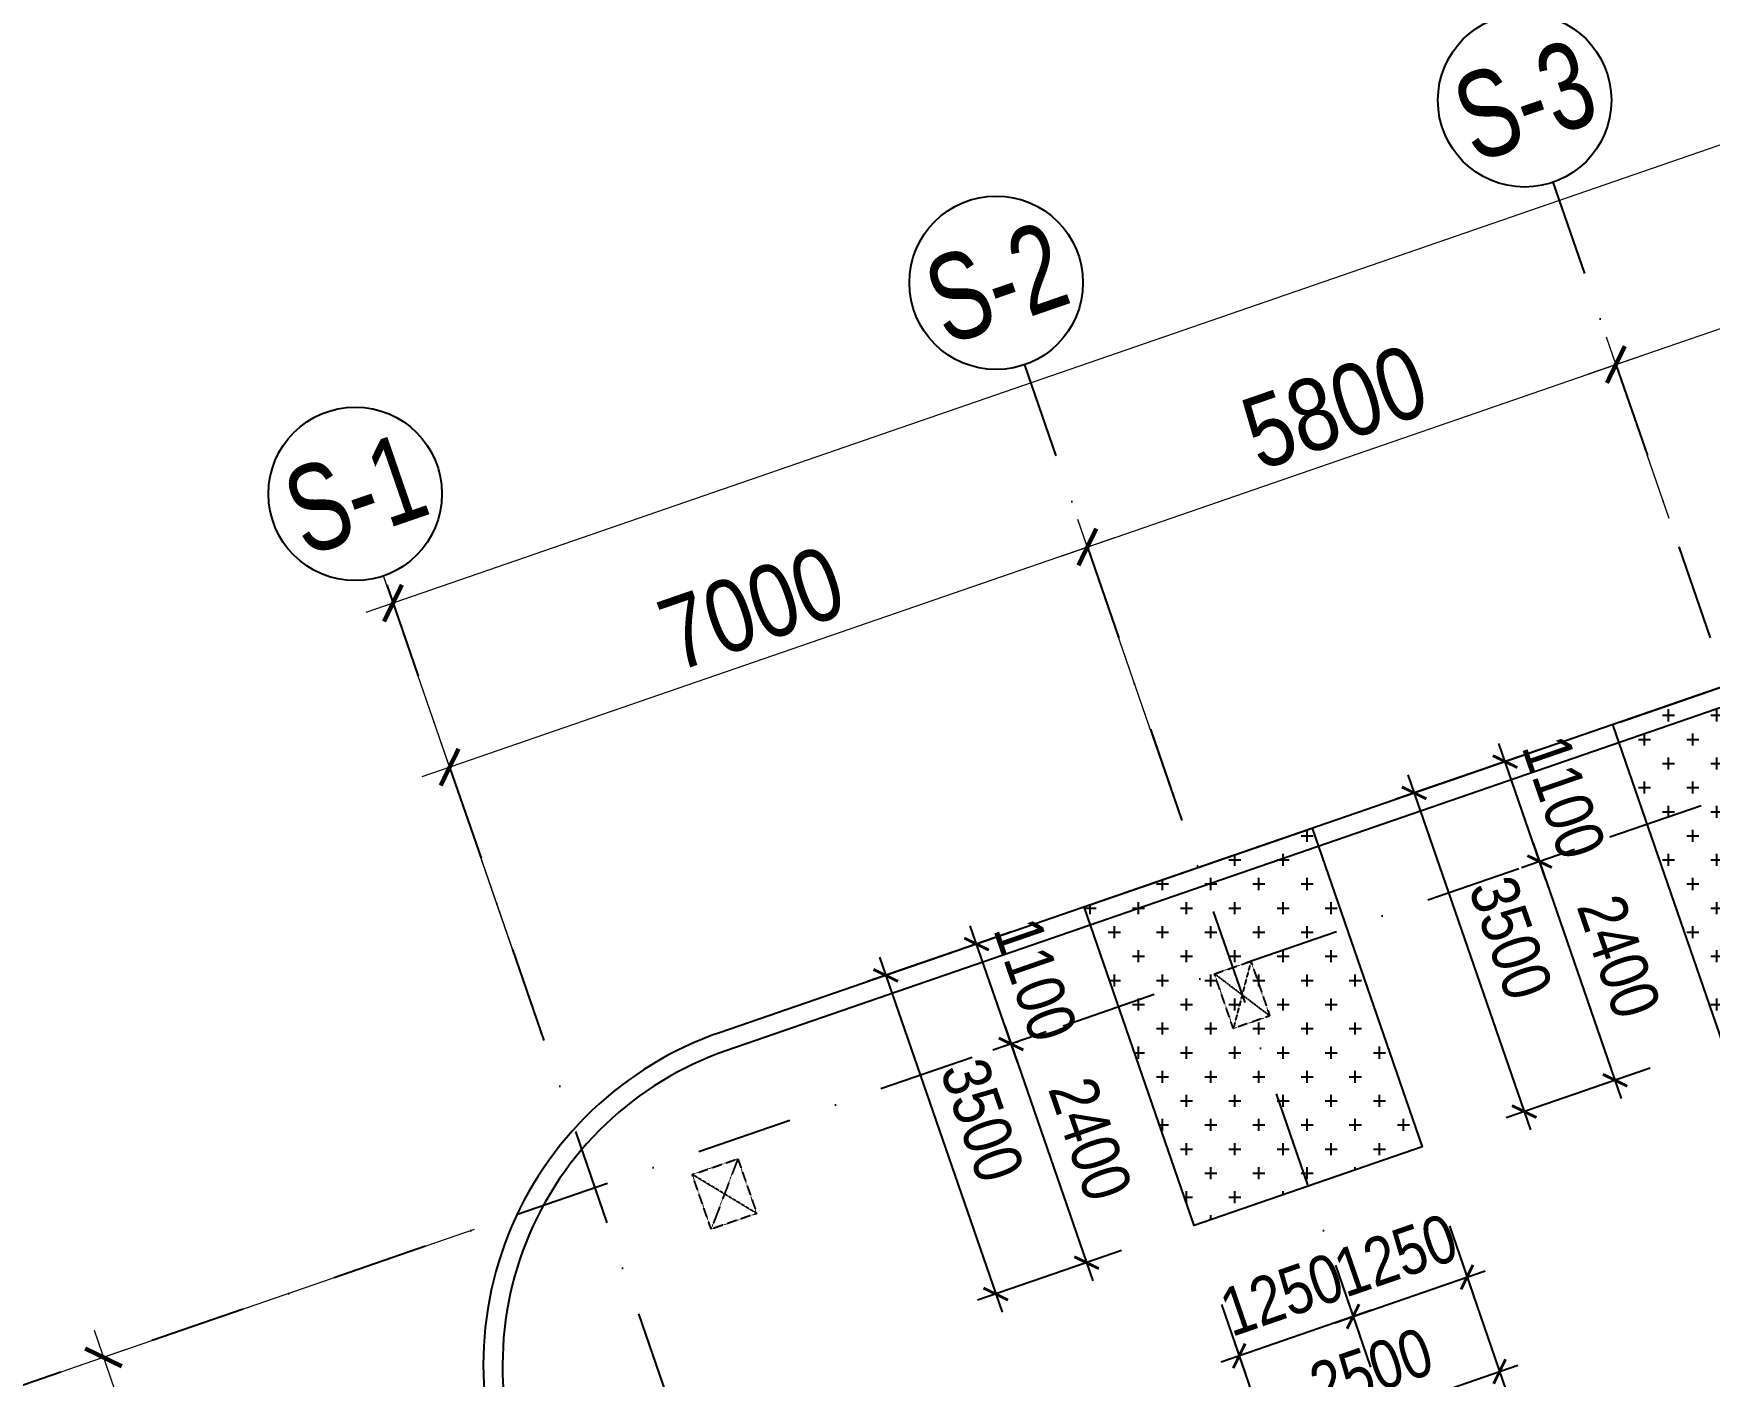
# Model space of a CAD drawing. Header units: millimetres. Extents: x -159515 to 1327256, y -225156 to 138737.
# Drawn here: x 992475 to 1009861, y 555 to 14488 of the extents above; entities that cross this region are included whole.
import ezdxf
from ezdxf.enums import TextEntityAlignment as Align

# ---------------------------------------------------------------- set-up
doc = ezdxf.new("R2010")
doc.units = ezdxf.units.MM
doc.header["$MEASUREMENT"] = 0
for name, pattern in [('DASHDOT', [1, 0.5, -0.25, 0, -0.25]), ('DASHED', [4.5, 3, -1.5]), ('ST_MBDV Cot vach 220805$0$HIDDEN', [0.375, 0.25, -0.125])]:
    doc.linetypes.add(name, pattern=pattern)
for name, color, linetype in [('ccu11-Khuat', 9, 'DASHED'), ('KC2-DIM', 251, 'Continuous'), ('KC2-HATCH', 252, 'Continuous'), ('KT-Luoi truc South Tower', 8, 'DASHDOT'), ('ST_MBDV Cot vach 220805$0$AUDIT_I_220805193045-1', 50, 'Continuous'), ('ST_MBDV Cot vach 220805$0$AUDIT_I_220805193045-5', 6, 'Continuous')]:
    doc.layers.add(name, color=color, linetype=linetype)
doc.layers.add('KT-Kich thuoc', color=159, linetype='Continuous', lineweight=18)
doc.styles.add('Arial Narrow', font='ARIALN.TTF')
doc.styles.add('ST_MBDV Cot vach 220805$0$HBA-Text', font='GOTHIC.TTF')
doc.dimstyles.new('ccu12-200', dxfattribs={"dimscale": 200, "dimtxt": 2.5, "dimasz": 1, "dimexe": 1, "dimexo": 2, "dimgap": 1, "dimtad": 1, "dimdec": 0, "dimrnd": 5, "dimdsep": 46, "dimtxsty": 'Arial Narrow', "dimblk": 'ARCHTICK', "dimcen": -1, "dimdle": 1, "dimclrd": 256, "dimclre": 256, "dimclrt": 3, "dimadec": 0, "dimazin": 2, "dimtfac": 0.1, "dimtdec": 0, "dimtmove": 0, "dimatfit": 1, "dimldrblk": 'ARCHTICK', "dimfxl": 1, "dimtvp": 0.833333, "dimtolj": 1, "dimtzin": 12, "dimarcsym": 0})
doc.dimstyles.new('CCU_1-300', dxfattribs={"dimscale": 300, "dimtxt": 2.5, "dimasz": 1, "dimexe": 1, "dimexo": 2, "dimgap": 0.5, "dimtad": 1, "dimdec": 0, "dimdsep": 46, "dimtxsty": 'Arial Narrow', "dimblk": 'ARCHTICK', "dimcen": -1, "dimdle": 1, "dimclrd": 256, "dimclre": 256, "dimclrt": 3, "dimadec": 0, "dimazin": 2, "dimtfac": 0.1, "dimtdec": 0, "dimtix": 1, "dimtmove": 2, "dimatfit": 1, "dimfxl": 1, "dimtvp": 0.833333, "dimtolj": 1, "dimtzin": 12, "dimarcsym": 0})
pattern_1 = [(0, (-876875.3, 22163.94), (250, 250), [125, -375]), (90, (-876812.8, 22101.44), (-250, 250), [125, -375])]

# ---------------------------------------------------------------- blocks, each defined once
blk = doc.blocks.new('_ArchTick')
at = {"color": 0, "const_width": 0.15}
blk.add_lwpolyline([(-0.5, -0.5), (0.5, 0.5)], dxfattribs=at)
blk = doc.blocks.new('*D422')
at = {"layer": 'Defpoints', "color": 0, "transparency": 16777216}
for p in [(-107244, 41911, 0), (-103322, 33214, 0), (-108556, 31407)]:
    blk.add_point(p, dxfattribs=at)
at = {"layer": 'KT-Kich thuoc', "lineweight": -2, "transparency": 16777216}
for p, q in [((-107811, 41715), (-111940, 40289)), ((-111755, 40671), (-108459, 31124)), ((-103889, 33019), (-108840, 31309))]:
    blk.add_line(p, q, dxfattribs=at)
at = {"layer": 'KT-Kich thuoc', "lineweight": -2, "transparency": 16777216, "xscale": 300, "yscale": 300, "zscale": 300}
for p, rotation in [((-111657, 40387), 109.0471379637702), ((-108556, 31407), 289.0471379637702)]:
    blk.add_blockref('_ArchTick', p, dxfattribs=dict(at, rotation=rotation))
at = {"layer": 'KT-Kich thuoc', "color": 3, "transparency": 16777216, "insert": (-109603, 36071), "char_height": 750, "attachment_point": 5, "rotation": 289.0471, "style": 'Arial Narrow'}
blk.add_mtext('\\A1;9500', dxfattribs=at)
blk = doc.blocks.new('ST_MBDV Cot vach 220805$0$GRID-SYM-flat-103')
at = {"layer": 'ST_MBDV Cot vach 220805$0$AUDIT_I_220805193045-1'}
blk.add_circle((0, 0, 0), 900, dxfattribs=at)
at = {"layer": 'ST_MBDV Cot vach 220805$0$AUDIT_I_220805193045-1', "style": 'ST_MBDV Cot vach 220805$0$HBA-Text'}
blk.add_attdef('GRID', text='', height=900, rotation=19.0471, dxfattribs=at).set_placement((0, 0, 0), align=Align.MIDDLE_CENTER)
blk = doc.blocks.new('*D430')
at = {"layer": 'Defpoints', "color": 0, "transparency": 16777216}
for p in [(-110864, 40661, 0), (-91942, -3636), (-97678, -5616)]:
    blk.add_point(p, dxfattribs=at)
at = {"layer": 'KT-Kich thuoc', "lineweight": -2, "transparency": 16777216}
for p, q in [((-111431, 40465), (-113642, 39702)), ((-113456, 40083), (-97581, -5900)), ((-92509, -3831), (-97962, -5714))]:
    blk.add_line(p, q, dxfattribs=at)
at = {"layer": 'KT-Kich thuoc', "lineweight": -2, "transparency": 16777216, "xscale": 300, "yscale": 300, "zscale": 300}
for p, rotation in [((-113358, 39800), 109.0471379637702), ((-97678, -5616), 289.0471379637702)]:
    blk.add_blockref('_ArchTick', p, dxfattribs=dict(at, rotation=rotation))
at = {"layer": 'KT-Kich thuoc', "color": 3, "transparency": 16777216, "insert": (-105015, 17266), "char_height": 750, "attachment_point": 5, "rotation": 289.0471, "style": 'Arial Narrow'}
blk.add_mtext('\\A1;48047', dxfattribs=at)
blk = doc.blocks.new('*D436')
at = {"layer": 'Defpoints', "color": 0, "transparency": 16777216}
for p in [(-52359, 62652), (-108654, 48212), (-107112, 43748, 0)]:
    blk.add_point(p, dxfattribs=at)
at = {"layer": 'KT-Kich thuoc', "lineweight": -2, "transparency": 16777216}
for p, q in [((-52555, 63219), (-53998, 67400)), ((-53617, 67214), (-108937, 48114)), ((-107308, 44315), (-108751, 48496))]:
    blk.add_line(p, q, dxfattribs=at)
at = {"layer": 'KT-Kich thuoc', "lineweight": -2, "transparency": 16777216, "xscale": 300, "yscale": 300, "zscale": 300}
for p, rotation in [((-53900, 67116), 19.04771637789532), ((-108654, 48212), 199.0477163778953)]:
    blk.add_blockref('_ArchTick', p, dxfattribs=dict(at, rotation=rotation))
at = {"layer": 'KT-Kich thuoc', "color": 3, "transparency": 16777216, "insert": (-78140, 59662), "char_height": 750, "attachment_point": 5, "rotation": 19.0477, "style": 'Arial Narrow'}
blk.add_mtext('\\A1;57925', dxfattribs=at)
blk = doc.blocks.new('*D437')
at = {"layer": 'Defpoints', "color": 0, "transparency": 16777216}
for p in [(-101450, 48795), (-100280, 45407), (-106897, 43123)]:
    blk.add_point(p, dxfattribs=at)
at = {"layer": 'KT-Kich thuoc', "lineweight": -2, "transparency": 16777216}
for p, q in [((-100476, 45974), (-101548, 49079)), ((-108350, 46413), (-101166, 48893)), ((-107092, 43690), (-108164, 46794))]:
    blk.add_line(p, q, dxfattribs=at)
for p, xscale, yscale, zscale, rotation in [((-101450, 48795), 300, 300, 300, 19.04713796427213), ((-108066, 46511), 300.0000000000001, 300.0000000000001, 300.0000000000001, 199.0471379642721)]:
    blk.add_blockref('_ArchTick', p, dxfattribs=dict(at, xscale=xscale, yscale=yscale, zscale=zscale, rotation=rotation))
at = {"layer": 'KT-Kich thuoc', "color": 3, "transparency": 16777216, "insert": (-104932, 48157), "char_height": 750, "attachment_point": 5, "rotation": 19.0471, "style": 'Arial Narrow'}
blk.add_mtext('\\A1;7000', dxfattribs=at)
blk = doc.blocks.new('*D438')
at = {"layer": 'Defpoints', "color": 0, "transparency": 16777216}
for p in [(-95967, 50688), (-95220, 48523), (-100280, 45407)]:
    blk.add_point(p, dxfattribs=at)
at = {"layer": 'KT-Kich thuoc', "lineweight": -2, "transparency": 16777216}
for p, q in [((-95415, 49090), (-96065, 50972)), ((-101733, 48697), (-95684, 50786)), ((-100476, 45974), (-101548, 49079))]:
    blk.add_line(p, q, dxfattribs=at)
for p, xscale, yscale, zscale, rotation in [((-95967, 50688), 300, 300, 300, 19.04713796427213), ((-101450, 48795), 300.0000000000001, 300.0000000000001, 300.0000000000001, 199.0471379642721)]:
    blk.add_blockref('_ArchTick', p, dxfattribs=dict(at, xscale=xscale, yscale=yscale, zscale=zscale, rotation=rotation))
at = {"layer": 'KT-Kich thuoc', "color": 3, "transparency": 16777216, "insert": (-98882, 50245), "char_height": 750, "attachment_point": 5, "rotation": 19.0471, "style": 'Arial Narrow'}
blk.add_mtext('\\A1;5800', dxfattribs=at)
blk = doc.blocks.new('*D439')
at = {"layer": 'Defpoints', "color": 0, "transparency": 16777216}
for p in [(-90485, 52581), (-89737, 50415), (-95220, 48523)]:
    blk.add_point(p, dxfattribs=at)
at = {"layer": 'KT-Kich thuoc', "lineweight": -2, "transparency": 16777216}
for p, q in [((-89933, 50983), (-90583, 52864)), ((-96251, 50590), (-90201, 52679)), ((-95415, 49090), (-96065, 50972))]:
    blk.add_line(p, q, dxfattribs=at)
for p, xscale, yscale, zscale, rotation in [((-90485, 52581), 300, 300, 300, 19.04713796427213), ((-95967, 50688), 300.0000000000001, 300.0000000000001, 300.0000000000001, 199.0471379642721)]:
    blk.add_blockref('_ArchTick', p, dxfattribs=dict(at, xscale=xscale, yscale=yscale, zscale=zscale, rotation=rotation))
at = {"layer": 'KT-Kich thuoc', "color": 3, "transparency": 16777216, "insert": (-93400, 52138), "char_height": 750, "attachment_point": 5, "rotation": 19.0471, "style": 'Arial Narrow'}
blk.add_mtext('\\A1;5800', dxfattribs=at)
blk = doc.blocks.new('*U481')
at = {"color": 6, "linetype": 'ST_MBDV Cot vach 220805$0$HIDDEN', "ltscale": 10}
for p, q in [((-75, 125), (-475, -475)), ((-75, -475), (-475, 125))]:
    blk.add_line(p, q, dxfattribs=at)
blk.add_lwpolyline([(-475, -475), (-75, -475), (-75, 125), (-475, 125)], close=True, dxfattribs=at)
blk = doc.blocks.new('*U464')
at = {"color": 6, "linetype": 'ST_MBDV Cot vach 220805$0$HIDDEN', "ltscale": 10}
for p, q in [((25, 125), (-475, -475)), ((25, -475), (-475, 125))]:
    blk.add_line(p, q, dxfattribs=at)
blk.add_lwpolyline([(-475, -475), (25, -475), (25, 125), (-475, 125)], close=True, dxfattribs=at)
blk = doc.blocks.new('MBCV-T39')
at = {"layer": 'ST_MBDV Cot vach 220805$0$AUDIT_I_220805193045-5', "linetype": 'ByBlock', "xscale": -1.000000000000001, "rotation": 199.0471379540016}
for name, p in [('*U481', (-86255, 17002)), ('*U464', (-91672, 14920))]:
    blk.add_blockref(name, p, dxfattribs=at)
blk = doc.blocks.new('mbkc-t39')
at = {"layer": 'KC2-HATCH'}
h = blk.add_hatch(dxfattribs=at)
h.set_pattern_fill('CROSS', color=256, scale=1000)
h.set_pattern_definition(pattern_1)
edge = h.paths.add_edge_path()
edge.add_line((-52855, 29507), (-50564, 30299))
edge.add_line((-50564, 30299), (-49423, 26993))
edge.add_line((-49423, 26993), (-51786, 26177))
edge.add_line((-51786, 26177), (-52927, 29484))
h = blk.add_hatch(dxfattribs=at)
h.set_pattern_fill('CROSS', color=256, scale=1000)
h.set_pattern_definition(pattern_1)
edge = h.paths.add_edge_path()
edge.add_line((-56047, 28406), (-54905, 25101))
edge.add_line((-54905, 25101), (-57268, 24285))
edge.add_line((-57268, 24285), (-58410, 27591))
edge.add_line((-58410, 27591), (-56047, 28407))
at = {"elevation": 0}
for points in [[(-26286, 27544), (-26287, 27544), (-28875, 34908, 0.338337), (-32749, 36444), (-62185, 26289, 0.459457), (-64225, 21139), (-55456, 6813, 0.279689), (-50490, 5781), (-27772, 13619, 0.204279), (-27706, 13740), (-27482, 14770, -0.275412), (-26755, 15571), (-22342, 17089, -0.414195), (-21181, 16524), (-12852, -7567, 0.319754), (-8032, -11000), (37106, -11000, 0.36531), (42072, -6689, 0.102434), (42063, -5068), (39621, 6403, 0.132611), (38155, 9202, 0.066499), (37024, 10116, 0.137615), (34943, 10700), (9300, 10700)], [(-26221, 27355), (-26409, 27290), (-29057, 34822, 0.336124), (-32689, 36253), (-62119, 26100, 0.458894), (-64051, 21238), (-55300, 6941, 0.278184), (-50556, 5970), (-27901, 13786), (-27678, 14811, -0.274307), (-26816, 15761), (-22407, 17278, -0.414153), (-20992, 16589), (-12663, -7501, 0.319754), (-8032, -10800), (37104, -10800, 0.365478), (41875, -6654, 0.102721), (41867, -5109), (39426, 6361, 0.13252), (38009, 9065, 0.066443), (36920, 9945, 0.137615), (34943, 10500), (9300, 10500)]]:
    blk.add_lwpolyline(points, format="xyb", dxfattribs=at)
for points in [[(-52855, 29507), (-50564, 30299), (-49423, 26993), (-51786, 26177), (-52927, 29484)], [(-56047, 28406), (-54905, 25101), (-57268, 24285), (-58410, 27591), (-56047, 28407)]]:
    blk.add_lwpolyline(points, dxfattribs=at)
at = {"layer": 'ccu11-Khuat'}
blk.add_blockref('MBCV-T39', (29800, 9600, 0), dxfattribs=at)
blk = doc.blocks.new('*D624')
at = {"layer": 'Defpoints', "color": 0, "transparency": 16777216}
for p in [(1007032, 2495), (1005850, 2087), (1007346, 1585)]:
    blk.add_point(p, dxfattribs=at)
at = {"layer": 'KC2-DIM', "lineweight": -2, "transparency": 16777216}
for p, q in [((1007163, 2117), (1007412, 1396)), ((1005975, 1111), (1007535, 1650)), ((1005981, 1709), (1006230, 988))]:
    blk.add_line(p, q, dxfattribs=at)
at = {"layer": 'KC2-DIM', "lineweight": -2, "transparency": 16777216, "xscale": 200, "yscale": 200, "zscale": 200}
for p, rotation in [((1007346, 1585), 19.04713795400159), ((1006164, 1177), 199.0471379540016)]:
    blk.add_blockref('_ArchTick', p, dxfattribs=dict(at, rotation=rotation))
at = {"layer": 'KC2-DIM', "color": 3, "transparency": 16777216, "insert": (1006607, 1811), "char_height": 500, "attachment_point": 5, "rotation": 19.0471, "style": 'Arial Narrow'}
blk.add_mtext('\\A1;1250', dxfattribs=at)
blk = doc.blocks.new('*D625')
at = {"layer": 'Defpoints', "color": 0, "transparency": 16777216}
for p in [(1005850, 2087), (1004669, 1680), (1004983, 769)]:
    blk.add_point(p, dxfattribs=at)
at = {"layer": 'KC2-DIM', "lineweight": -2, "transparency": 16777216}
for p, q in [((1005981, 1709), (1006230, 988)), ((1006354, 1242), (1004794, 704)), ((1004799, 1301), (1005049, 580))]:
    blk.add_line(p, q, dxfattribs=at)
at = {"layer": 'KC2-DIM', "lineweight": -2, "transparency": 16777216, "xscale": 200, "yscale": 200, "zscale": 200}
for p, rotation in [((1006164, 1177), 19.04713795408392), ((1004983, 769), 199.047137954084)]:
    blk.add_blockref('_ArchTick', p, dxfattribs=dict(at, rotation=rotation))
at = {"layer": 'KC2-DIM', "color": 3, "transparency": 16777216, "insert": (1005425, 1403), "char_height": 500, "attachment_point": 5, "rotation": 19.0471, "style": 'Arial Narrow'}
blk.add_mtext('\\A1;1250', dxfattribs=at)
blk = doc.blocks.new('*D626')
at = {"layer": 'Defpoints', "color": 0, "transparency": 16777216}
for p in [(1007164, 2112), (1004801, 1296), (1007684, 606)]:
    blk.add_point(p, dxfattribs=at)
at = {"layer": 'KC2-DIM', "lineweight": -2, "transparency": 16777216}
for p, q in [((1007295, 1734), (1007749, 417)), ((1004932, 918), (1005386, -399)), ((1005132, -275), (1007873, 672))]:
    blk.add_line(p, q, dxfattribs=at)
at = {"layer": 'KC2-DIM', "lineweight": -2, "transparency": 16777216, "xscale": 200, "yscale": 200, "zscale": 200}
for p, rotation in [((1007684, 606), 19.04713795399563), ((1005321, -209), 199.0471379539956)]:
    blk.add_blockref('_ArchTick', p, dxfattribs=dict(at, rotation=rotation))
at = {"layer": 'KC2-DIM', "color": 3, "transparency": 16777216, "insert": (1006354, 629), "char_height": 500, "attachment_point": 5, "rotation": 19.0471, "style": 'Arial Narrow'}
blk.add_mtext('\\A1;2500', dxfattribs=at)
blk = doc.blocks.new('*D627')
at = {"layer": 'Defpoints', "color": 0, "transparency": 16777216}
for p in [(1002999, 5297), (1002258, 5041), (1003358, 4260)]:
    blk.add_point(p, dxfattribs=at)
at = {"layer": 'KC2-DIM', "lineweight": -2, "transparency": 16777216}
for p, q in [((1002682, 3815), (1002193, 5231)), ((1002621, 5167), (1002069, 4976)), ((1002979, 4129), (1002427, 3939))]:
    blk.add_line(p, q, dxfattribs=at)
at = {"layer": 'KC2-DIM', "lineweight": -2, "transparency": 16777216, "xscale": 200, "yscale": 200, "zscale": 200}
for p, rotation in [((1002258, 5041), 109.047137955256), ((1002616, 4004), 289.047137955256)]:
    blk.add_blockref('_ArchTick', p, dxfattribs=dict(at, rotation=rotation))
at = {"layer": 'KC2-DIM', "color": 3, "transparency": 16777216, "insert": (1002868, 4671), "char_height": 500, "attachment_point": 5, "rotation": 289.0471, "style": 'Arial Narrow'}
blk.add_mtext('\\A1;1100', dxfattribs=at)
blk = doc.blocks.new('*D628')
at = {"layer": 'Defpoints', "color": 0, "transparency": 16777216}
for p in [(1003358, 4260), (1004141, 1991), (1003400, 1735)]:
    blk.add_point(p, dxfattribs=at)
at = {"layer": 'KC2-DIM', "lineweight": -2, "transparency": 16777216}
for p, q in [((1002551, 4193), (1003465, 1546)), ((1002979, 4129), (1002427, 3939)), ((1003763, 1861), (1003211, 1670))]:
    blk.add_line(p, q, dxfattribs=at)
at = {"layer": 'KC2-DIM', "lineweight": -2, "transparency": 16777216, "xscale": 200, "yscale": 200, "zscale": 200}
for p, rotation in [((1002616, 4004), 109.0471379540019), ((1003400, 1735), 289.0471379540019)]:
    blk.add_blockref('_ArchTick', p, dxfattribs=dict(at, rotation=rotation))
at = {"layer": 'KC2-DIM', "color": 3, "transparency": 16777216, "insert": (1003438, 3018), "char_height": 500, "attachment_point": 5, "rotation": 289.0471, "style": 'Arial Narrow'}
blk.add_mtext('\\A1;2400', dxfattribs=at)
blk = doc.blocks.new('*D629')
at = {"layer": 'Defpoints', "color": 0, "transparency": 16777216}
for p in [(1002621, 5167), (1003763, 1861), (1002457, 1410)]:
    blk.add_point(p, dxfattribs=at)
at = {"layer": 'KC2-DIM', "lineweight": -2, "transparency": 16777216}
for p, q in [((1002243, 5036), (1001127, 4651)), ((1001250, 4905), (1002522, 1221)), ((1003385, 1730), (1002268, 1345))]:
    blk.add_line(p, q, dxfattribs=at)
at = {"layer": 'KC2-DIM', "lineweight": -2, "transparency": 16777216, "xscale": 200, "yscale": 200, "zscale": 200}
for p, rotation in [((1001316, 4716), 109.0471379540036), ((1002457, 1410), 289.0471379540037)]:
    blk.add_blockref('_ArchTick', p, dxfattribs=dict(at, rotation=rotation))
at = {"layer": 'KC2-DIM', "color": 3, "transparency": 16777216, "insert": (1002317, 3212), "char_height": 500, "attachment_point": 5, "rotation": 289.0471, "style": 'Arial Narrow'}
blk.add_mtext('\\A1;3500', dxfattribs=at)
blk = doc.blocks.new('*D633')
at = {"layer": 'Defpoints', "color": 0, "transparency": 16777216}
for p in [(1008482, 7190), (1007741, 6934), (1008840, 6152)]:
    blk.add_point(p, dxfattribs=at)
at = {"layer": 'KC2-DIM', "lineweight": -2, "transparency": 16777216}
for p, q in [((1008104, 7060), (1007552, 6869)), ((1008164, 5708), (1007675, 7123)), ((1008462, 6022), (1007910, 5831))]:
    blk.add_line(p, q, dxfattribs=at)
at = {"layer": 'KC2-DIM', "lineweight": -2, "transparency": 16777216, "xscale": 200, "yscale": 200, "zscale": 200}
for p, rotation in [((1007741, 6934), 109.047137955256), ((1008099, 5897), 289.047137955256)]:
    blk.add_blockref('_ArchTick', p, dxfattribs=dict(at, rotation=rotation))
at = {"layer": 'KC2-DIM', "color": 3, "transparency": 16777216, "insert": (1008350, 6564), "char_height": 500, "attachment_point": 5, "rotation": 289.0471, "style": 'Arial Narrow'}
blk.add_mtext('\\A1;1100', dxfattribs=at)
blk = doc.blocks.new('*D634')
at = {"layer": 'Defpoints', "color": 0, "transparency": 16777216}
for p in [(1008840, 6152), (1009623, 3884), (1008882, 3628)]:
    blk.add_point(p, dxfattribs=at)
at = {"layer": 'KC2-DIM', "lineweight": -2, "transparency": 16777216}
for p, q in [((1008034, 6086), (1008947, 3439)), ((1008462, 6022), (1007910, 5831)), ((1009245, 3753), (1008693, 3563))]:
    blk.add_line(p, q, dxfattribs=at)
at = {"layer": 'KC2-DIM', "lineweight": -2, "transparency": 16777216, "xscale": 200, "yscale": 200, "zscale": 200}
for p, rotation in [((1008099, 5897), 109.047137954002), ((1008882, 3628), 289.047137954002)]:
    blk.add_blockref('_ArchTick', p, dxfattribs=dict(at, rotation=rotation))
at = {"layer": 'KC2-DIM', "color": 3, "transparency": 16777216, "insert": (1008921, 4911), "char_height": 500, "attachment_point": 5, "rotation": 289.0471, "style": 'Arial Narrow'}
blk.add_mtext('\\A1;2400', dxfattribs=at)
blk = doc.blocks.new('*D635')
at = {"layer": 'Defpoints', "color": 0, "transparency": 16777216}
for p in [(1008104, 7060), (1009245, 3753), (1007940, 3303)]:
    blk.add_point(p, dxfattribs=at)
at = {"layer": 'KC2-DIM', "lineweight": -2, "transparency": 16777216}
for p, q in [((1007726, 6929), (1006609, 6544)), ((1006733, 6798), (1008005, 3114)), ((1008867, 3623), (1007751, 3237))]:
    blk.add_line(p, q, dxfattribs=at)
at = {"layer": 'KC2-DIM', "lineweight": -2, "transparency": 16777216, "xscale": 200, "yscale": 200, "zscale": 200}
for p, rotation in [((1006798, 6609), 109.0471379540036), ((1007940, 3303), 289.0471379540037)]:
    blk.add_blockref('_ArchTick', p, dxfattribs=dict(at, rotation=rotation))
at = {"layer": 'KC2-DIM', "color": 3, "transparency": 16777216, "insert": (1007799, 5104), "char_height": 500, "attachment_point": 5, "rotation": 289.0471, "style": 'Arial Narrow'}
blk.add_mtext('\\A1;3500', dxfattribs=at)
blk = doc.blocks.new('Asix South Tower')
at = {"layer": 'KT-Luoi truc South Tower', "ltscale": 2000}
for p, q in [((-45928.1, 63080), (-113358.3, 39799.9)), ((-96619.8, 52578.2), (-78454.5, -37)), ((-102102.2, 50685.3), (-83937, -1929.8)), ((-108719, 48400.9), (-90553.7, -4214.3))]:
    blk.add_line(p, q, dxfattribs=at)
at = {"layer": 'KT-Kich thuoc'}
ref = blk.add_blockref('ST_MBDV Cot vach 220805$0$GRID-SYM-flat-103', (-96913.5, 53428.9), dxfattribs=at)
ref.add_attrib('GRID', 'S-3', dxfattribs={"layer": 'ST_MBDV Cot vach 220805$0$AUDIT_I_220805193045-1', "height": 900, "rotation": 19, "style": 'ST_MBDV Cot vach 220805$0$HBA-Text', "width": 0.75}).set_placement((-96913.5, 53428.9, 0), align=Align.MIDDLE_CENTER)
ref = blk.add_blockref('ST_MBDV Cot vach 220805$0$GRID-SYM-flat-103', (-102396, 51536.1), dxfattribs=at)
ref.add_attrib('GRID', 'S-2', dxfattribs={"layer": 'ST_MBDV Cot vach 220805$0$AUDIT_I_220805193045-1', "height": 900, "rotation": 19.04714, "style": 'ST_MBDV Cot vach 220805$0$HBA-Text', "width": 0.75}).set_placement((-102396, 51536.1, 0), align=Align.MIDDLE_CENTER)
ref = blk.add_blockref('ST_MBDV Cot vach 220805$0$GRID-SYM-flat-103', (-109045.2, 49346.2), dxfattribs=at)
ref.add_attrib('GRID', 'S-1', dxfattribs={"layer": 'ST_MBDV Cot vach 220805$0$AUDIT_I_220805193045-1', "height": 900, "rotation": 19, "style": 'ST_MBDV Cot vach 220805$0$HBA-Text', "width": 0.75}).set_placement((-109045.2, 49346.2, 0), align=Align.MIDDLE_CENTER)
dim = blk.add_linear_dim(base=(-108653.6, 48211.9), p1=(-52359, 62651.6), p2=(-107112.2, 43747.5, 0), angle=199.04772, dimstyle='CCU_1-300', dxfattribs=at)
dim.commit()
dim.dimension.update_dxf_attribs({"geometry": '*D436', "text_midpoint": (-78139.5, 59662.1), "dimtype": 129})
for base, p1, p2, angle, picture, middle in [((-90484.8, 52580.8), (-95219.6, 48522.6), (-89737.2, 50415.4), 19.04714, '*D439', (-93399.9, 52138.2)), ((-95967.2, 50688), (-100279.9, 45407), (-95219.6, 48522.6), 19.04714, '*D438', (-98882.4, 50245.4)), ((-101449.7, 48795.2), (-106896.7, 43122.6), (-100279.9, 45407), 19.04714, '*D437', (-104932, 48156.8)), ((-108556.5, 31407.3), (-107243.8, 41910.9, 0), (-103322.2, 33214.4, 0), 109.04714, '*D422', (-109602.9, 36071.2)), ((-97678.5, -5616.2), (-110863.9, 40661.1, 0), (-91942.1, -3635.7), 109.04714, '*D430', (-105014.6, 17265.8))]:
    dim = blk.add_linear_dim(base=base, p1=p1, p2=p2, angle=angle, dimstyle='CCU_1-300', dxfattribs=at)
    dim.commit()
    dim.dimension.update_dxf_attribs({"geometry": picture, "text_midpoint": middle})

msp = doc.modelspace()

# ---------------------------------------------------------------- block references
msp.add_blockref('mbkc-t39', (1061785, -22163.9, 0))
at = {"layer": 'KT-Kich thuoc'}
msp.add_blockref('Asix South Tower', (1104857.6, -39634.4), dxfattribs=at)

# ---------------------------------------------------------------- dimensions: what is measured, and where the dimension line sits
at = {"layer": 'KC2-DIM'}
for base, p1, p2, angle, picture, middle in [((1007740.7, 6934.2), (1008840, 6152.4), (1008481.7, 7190.1), 109.04714, '*D633', (1007919.8, 6415.4)), ((1002258.2, 5041.5), (1003357.6, 4259.7), (1002999.3, 5297.3), 109.04714, '*D627', (1002437.4, 4522.6)), ((1007346.4, 1584.7), (1005850.1, 2087.4), (1007032, 2495.5), 19.04714, '*D624', (1006755.5, 1380.7)), ((1004983.3, 768.8), (1005850.1, 2087.4), (1004668.9, 1679.6), 199.04714, '*D625', (1005573.9, 972.7))]:
    dim = msp.add_linear_dim(base=base, p1=p1, p2=p2, angle=angle, dimstyle='ccu12-200', dxfattribs=at)
    dim.commit()
    dim.dimension.update_dxf_attribs({"geometry": picture, "text_midpoint": middle, "dimtype": 161})
for p1, p2, distance, picture, middle in [((1008103.6, 7059.5), (1009245.1, 3753.3), -1381.1, '*D635', (1007799.3, 5104.3)), ((1008840, 6152.4), (1009623.2, 3883.9), -784, '*D634', (1008920.9, 4910.9)), ((1002621.2, 5166.8), (1003762.7, 1860.6), -1381.1, '*D629', (1002316.9, 3211.5)), ((1003357.6, 4259.7), (1004140.8, 1991.1), -784, '*D628', (1003438.5, 3018.1)), ((1004801.4, 1295.9), (1007164.5, 2111.7), -1592.6, '*D626', (1006354.1, 628.8))]:
    dim = msp.add_aligned_dim(p1=p1, p2=p2, distance=distance, dimstyle='ccu12-200', dxfattribs=at)
    dim.commit()
    dim.dimension.update_dxf_attribs({"geometry": picture, "text_midpoint": middle})

doc.saveas('drawing.dxf')
